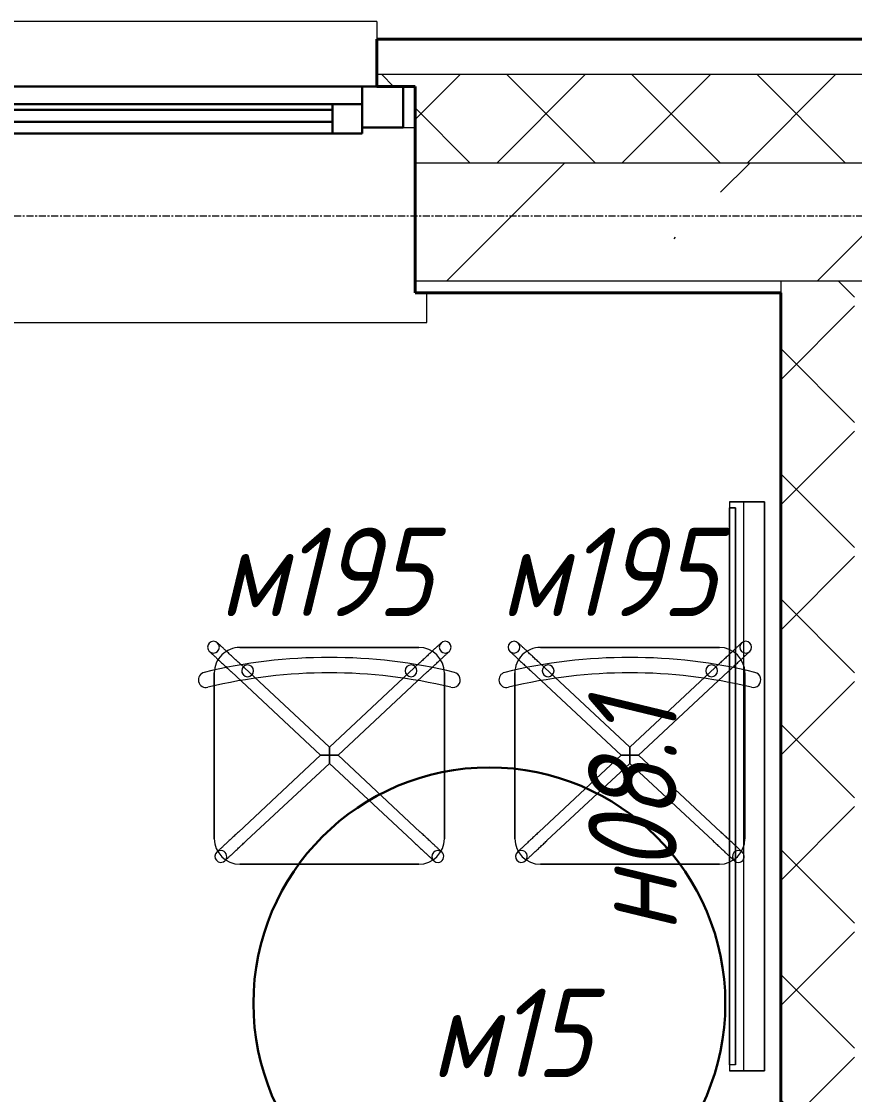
# Model space of a CAD drawing. Header units: millimetres. Extents: x -32954 to 151739, y -65671 to 56243.
# Drawn here: x -25072 to -23660, y -22243 to -20424 of the extents above; entities that cross this region are included whole.
import ezdxf

# ---------------------------------------------------------------- set-up
doc = ezdxf.new("R2010")
doc.units = ezdxf.units.MM
doc.linetypes.add('ADSK_Линия сетки', pattern=[21, 12, -3, 3, -3])
for name, color, linetype, lineweight in [('I-FURN', 7, 'Continuous', 9), ('I-FURN-IDEN', 7, 'Continuous', 9), ('M-EQPM', 7, 'Continuous', 9), ('M-EQPM-IDEN', 7, 'Continuous', 9), ('Каркас_Импост', 7, 'Continuous', 30), ('Окна', 7, 'Continuous', 18), ('Оси', 7, 'Continuous', 9), ('Остекление', 7, 'Continuous', 30), ('Отлив', 7, 'Continuous', 18), ('Подоконник_Верхний брус', 7, 'Continuous', 18), ('Стены разрез', 7, 'Continuous', 40), ('Стены штриховка', 7, 'Continuous', 18), ('ТХ_оборудование', 6, 'Continuous', 30)]:
    doc.layers.add(name, color=color, linetype=linetype, lineweight=lineweight)
doc.styles.add('GOST Common_I', font='GOST_Common Italic.ttf', dxfattribs={"width": 0.9, "height": 150})
pattern_1 = [(45, (-4e-12, -22914.43), (-106.066, 106.066), []), (135, (-4e-12, -22914.43), (-106.066, -106.066), [])]

# ---------------------------------------------------------------- blocks, each defined once
blk = doc.blocks.new('B2B_Окно_1створка - 1320х1460h-729011-В_АР_ПЭ_02 Этаж')
at = {"layer": 'Каркас_Импост', "lineweight": 30}
for p, q in [((-660, 135), (-660, 65)), ((-590, 135), (-615, 135)), ((-590, 105), (-590, 135)), ((590, 135), (590, 105)), ((615, 135), (590, 135)), ((660, 65), (660, 135)), ((-540, 105), (-590, 105)), ((-590, 105), (-590, 55)), ((-540, 55), (-540, 105)), ((540, 105), (540, 55)), ((590, 105), (540, 105)), ((590, 55), (590, 105)), ((-660, 65), (-590, 65)), ((-590, 55), (-540, 55)), ((540, 55), (590, 55)), ((590, 65), (660, 65))]:
    blk.add_line(p, q, dxfattribs=at)
at = {"layer": 'Каркас_Импост'}
for p, q in [((590, 135), (-590, 135)), ((540, 105), (-540, 105)), ((-540, 55), (540, 55))]:
    blk.add_line(p, q, dxfattribs=at)
at = {"layer": 'Остекление'}
for p, q in [((540, 95), (-540, 95)), ((-540, 95), (-540, 75)), ((540, 75), (540, 95)), ((-540, 75), (540, 75))]:
    blk.add_line(p, q, dxfattribs=at)
blk = doc.blocks.new('В2В_Подоконник_ПВХ - ПВХ-717279-В_АР_ПЭ_02 Этаж')
at = {"layer": 'Подоконник_Верхний брус'}
for p, q in [((-680, 0), (-660, 0)), ((660, 0), (680, 0)), ((-700, -280), (-700, -330)), ((700, -330), (700, -280)), ((-700, -330), (700, -330))]:
    blk.add_line(p, q, dxfattribs=at)
blk = doc.blocks.new('B2B_Отлив - Отлив_металлический-717280-В_АР_ПЭ_02 Этаж')
at = {"layer": 'Отлив'}
for p, q in [((-615, 80), (-615, 110)), ((615, 110), (-615, 110)), ((615, 110), (615, 80)), ((-615, 1), (615, 1))]:
    blk.add_line(p, q, dxfattribs=at)
blk = doc.blocks.new('Н08_Телевизор на консоли - Телевизор 40 дюйма-8001306-О_ТХ_Подвал')
at = {"layer": 'M-EQPM'}
for p, q in [((-485.9, 108.1), (-485.9, 48.8)), ((-485.9, 72.6), (-485.9, 108.1)), ((478.1, 108.1), (-485.9, 108.1)), ((-485.9, 108.1), (478.1, 108.1)), ((478.1, 108.1), (478.1, 72.6)), ((478.1, 48.8), (478.1, 108.1)), ((-485.9, 48.8), (-485.9, 72.6)), ((-485.9, 72.6), (478.1, 72.6)), ((-485.9, 72.6), (478.1, 72.6)), ((-475.7, 59), (468.2, 59)), ((468.2, 59), (-475.7, 59)), ((-475.7, 59), (-475.7, 48.8)), ((-475.7, 48.8), (-475.7, 59)), ((468.2, 59), (468.2, 48.8)), ((468.2, 59), (468.2, 48.8)), ((478.1, 72.6), (478.1, 48.8)), ((-485.9, 48.8), (478.1, 48.8)), ((-485.9, 48.8), (478.1, 48.8)), ((-475.7, 48.8), (468.2, 48.8)), ((468.2, 48.8), (-475.7, 48.8))]:
    blk.add_line(p, q, dxfattribs=at)
blk = doc.blocks.new('М27-М192-М195_Стул - М192_Стул кухонный-9497380-О_ТХ_Подвал')
at = {"layer": 'I-FURN'}
for p, q in [((143.5, 367.5), (-159.9, 367.5)), ((-159.9, 367.5), (143.5, 367.5)), ((-8.2, 196.4), (-148.7, 327.4)), ((132.3, 327.4), (-8.2, 196.4)), ((-203.2, 324.1), (-203.2, 43.3)), ((-203.2, 43.3), (-203.2, 324.1)), ((-162.4, 312.8), (-22.9, 182.7)), ((6.5, 182.7), (146, 312.8)), ((186.8, 43.3), (186.8, 324.1)), ((186.8, 324.1), (186.8, 43.3)), ((-22.9, 182.7), (-174.8, 41)), ((158.4, 41), (6.5, 182.7)), ((-161.2, 26.3), (-8.2, 169)), ((-8.2, 169), (144.8, 26.3)), ((-159.9, 0), (143.5, 0)), ((143.5, 0), (-159.9, 0))]:
    blk.add_line(p, q, dxfattribs=at)
at = {"layer": 'I-FURN', "flags": 128}
for points in [[(-198.9, 346.9), (-198.9, 346.8), (-198.8, 346.8), (-198.7, 346.6), (-198.5, 346.4), (-198.2, 346.2), (-197.9, 345.9), (-197.5, 345.5), (-197.1, 345.1), (-196.6, 344.7), (-196, 344.2), (-195.4, 343.6), (-194.8, 343), (-194.1, 342.4), (-193.3, 341.7), (-192.5, 340.9), (-191.7, 340.1), (-190.8, 339.3), (-189.9, 338.4), (-188.9, 337.5), (-187.8, 336.5), (-186.8, 335.5), (-185.7, 334.5), (-184.5, 333.4), (-183.3, 332.3), (-182.1, 331.2), (-180.9, 330), (-179.6, 328.8), (-178.3, 327.6), (-177, 326.4), (-175.6, 325.1), (-174.2, 323.9), (-172.8, 322.6), (-171.4, 321.2), (-170, 319.9), (-168.6, 318.6), (-167.1, 317.2), (-165.7, 315.9), (-164.2, 314.5), (-162.8, 313.1), (-162.4, 312.8)], [(-148.7, 327.4), (-150.2, 328.8), (-151.6, 330.1), (-153.1, 331.5), (-154.5, 332.8), (-156, 334.2), (-157.4, 335.5), (-158.8, 336.8), (-160.2, 338.1), (-161.6, 339.4), (-163, 340.7), (-164.3, 341.9), (-165.6, 343.1), (-166.9, 344.3), (-168.1, 345.5), (-169.4, 346.7), (-170.6, 347.8), (-171.7, 348.8), (-172.8, 349.9), (-173.9, 350.9), (-175, 351.9), (-176, 352.8), (-176.9, 353.7), (-177.8, 354.5), (-178.7, 355.3), (-179.5, 356.1), (-180.3, 356.8), (-181, 357.5), (-181.6, 358.1), (-182.2, 358.7), (-182.8, 359.2), (-183.3, 359.7), (-183.8, 360.1), (-184.1, 360.4), (-184.5, 360.7), (-184.8, 361), (-185, 361.2), (-185.1, 361.4), (-185.2, 361.5), (-185.3, 361.5), (-185.3, 361.5)], [(168.9, 361.5), (168.9, 361.5), (168.8, 361.4), (168.6, 361.3), (168.4, 361.1), (168.2, 360.8), (167.8, 360.5), (167.5, 360.2), (167, 359.8), (166.5, 359.3), (166, 358.8), (165.4, 358.3), (164.8, 357.6), (164.1, 357), (163.3, 356.3), (162.5, 355.5), (161.7, 354.8), (160.8, 353.9), (159.8, 353), (158.8, 352.1), (157.8, 351.2), (156.7, 350.2), (155.6, 349.1), (154.5, 348.1), (153.3, 347), (152.1, 345.8), (150.8, 344.7), (149.6, 343.5), (148.3, 342.3), (146.9, 341), (145.6, 339.8), (144.2, 338.5), (142.8, 337.2), (141.4, 335.9), (140, 334.5), (138.5, 333.2), (137.1, 331.9), (135.6, 330.5), (134.2, 329.1), (132.7, 327.8), (132.3, 327.4)], [(146, 312.8), (147.4, 314.1), (148.9, 315.5), (150.3, 316.9), (151.8, 318.2), (153.2, 319.6), (154.7, 320.9), (156.1, 322.2), (157.5, 323.5), (158.8, 324.8), (160.2, 326.1), (161.5, 327.3), (162.8, 328.5), (164.1, 329.7), (165.4, 330.9), (166.6, 332), (167.8, 333.1), (169, 334.2), (170.1, 335.3), (171.2, 336.3), (172.2, 337.2), (173.2, 338.2), (174.1, 339.1), (175.1, 339.9), (175.9, 340.7), (176.7, 341.5), (177.5, 342.2), (178.2, 342.9), (178.9, 343.5), (179.5, 344), (180, 344.6), (180.5, 345), (181, 345.4), (181.4, 345.8), (181.7, 346.1), (182, 346.4), (182.2, 346.6), (182.4, 346.7), (182.5, 346.8), (182.5, 346.9), (182.5, 346.9)], [(-174.8, 41), (-176.3, 39.6), (-177.8, 38.2), (-179.2, 36.9), (-180.7, 35.5), (-182.1, 34.2), (-183.5, 32.9), (-185, 31.5), (-186.4, 30.2), (-187.7, 29), (-189.1, 27.7), (-190.4, 26.4), (-191.7, 25.2), (-193, 24), (-194.3, 22.9), (-195.5, 21.7), (-196.7, 20.6), (-197.8, 19.5), (-199, 18.5), (-200, 17.5), (-201.1, 16.5), (-202.1, 15.6), (-203, 14.7), (-203.9, 13.8), (-204.8, 13), (-205.6, 12.3), (-206.4, 11.6), (-207.1, 10.9), (-207.8, 10.3), (-208.4, 9.7), (-208.9, 9.2), (-209.4, 8.7), (-209.9, 8.3), (-210.3, 7.9), (-210.6, 7.6), (-210.9, 7.4), (-211.1, 7.2), (-211.3, 7), (-211.4, 6.9), (-211.4, 6.9), (-211.4, 6.9)], [(195, 6.9), (195, 6.9), (194.9, 7), (194.8, 7.1), (194.6, 7.3), (194.3, 7.5), (194, 7.8), (193.6, 8.2), (193.2, 8.6), (192.7, 9.1), (192.1, 9.6), (191.5, 10.1), (190.9, 10.7), (190.2, 11.4), (189.4, 12.1), (188.6, 12.8), (187.8, 13.6), (186.9, 14.5), (185.9, 15.3), (185, 16.2), (183.9, 17.2), (182.9, 18.2), (181.7, 19.2), (180.6, 20.3), (179.4, 21.4), (178.2, 22.5), (177, 23.7), (175.7, 24.9), (174.4, 26.1), (173.1, 27.3), (171.7, 28.6), (170.3, 29.9), (168.9, 31.2), (167.5, 32.5), (166.1, 33.8), (164.7, 35.2), (163.2, 36.5), (161.8, 37.9), (160.3, 39.2), (158.8, 40.6), (158.4, 41)], [(-197.8, -7.8), (-197.7, -7.7), (-197.7, -7.7), (-197.5, -7.5), (-197.3, -7.3), (-197, -7.1), (-196.7, -6.8), (-196.4, -6.4), (-195.9, -6), (-195.4, -5.6), (-194.9, -5.1), (-194.3, -4.5), (-193.6, -3.9), (-192.9, -3.3), (-192.2, -2.6), (-191.4, -1.8), (-190.5, -1), (-189.6, -0.2), (-188.7, 0.7), (-187.7, 1.6), (-186.7, 2.6), (-185.6, 3.6), (-184.5, 4.6), (-183.4, 5.7), (-182.2, 6.8), (-181, 7.9), (-179.7, 9.1), (-178.4, 10.3), (-177.1, 11.5), (-175.8, 12.7), (-174.5, 14), (-173.1, 15.3), (-171.7, 16.6), (-170.3, 17.9), (-168.9, 19.2), (-167.4, 20.5), (-166, 21.9), (-164.5, 23.2), (-163.1, 24.6), (-161.6, 26), (-161.2, 26.3)], [(144.8, 26.3), (146.3, 25), (147.7, 23.6), (149.2, 22.3), (150.6, 20.9), (152.1, 19.6), (153.5, 18.2), (154.9, 16.9), (156.3, 15.6), (157.7, 14.3), (159.1, 13.1), (160.4, 11.8), (161.7, 10.6), (163, 9.4), (164.2, 8.2), (165.5, 7.1), (166.6, 6), (167.8, 4.9), (168.9, 3.9), (170, 2.8), (171, 1.9), (172, 0.9), (173, 0.1), (173.9, -0.8), (174.8, -1.6), (175.6, -2.4), (176.3, -3.1), (177.1, -3.7), (177.7, -4.4), (178.3, -4.9), (178.9, -5.4), (179.4, -5.9), (179.8, -6.3), (180.2, -6.7), (180.6, -7), (180.8, -7.3), (181.1, -7.5), (181.2, -7.6), (181.3, -7.7), (181.4, -7.8), (181.4, -7.8)]]:
    blk.add_lwpolyline(points, dxfattribs=at)
at = {"layer": 'I-FURN'}
for centre, radius, start, end in [((-159.9, 324.1), 43.3, 90, 180), ((-159.9, 324.1), 43.3, 90, 180), ((-192.1, 354.2), 10, 94.0011, 274.0011), ((-192.1, 354.2), 10, 274.0011, 94.0011), ((143.5, 324.1), 43.3, 0, 90), ((143.5, 324.1), 43.3, 0, 90), ((175.7, 354.2), 10, 85.9989, 265.9989), ((175.7, 354.2), 10, 265.9989, 85.9989), ((-217.2, 54.9), 13, 76.3912, 256.3912), ((-217.2, 54.9), 13, 76.3912, 256.3912), ((-8.2, 918.2), 875.2, 256.3912, 283.6088), ((-8.2, 918.2), 875.2, 256.3912, 283.6088), ((200.8, 54.9), 13, 283.6088, 103.6088), ((200.8, 54.9), 13, 283.6088, 103.6088), ((-8.2, 918.2), 901.2, 256.3912, 283.6088), ((-8.2, 918.2), 901.2, 256.3912, 283.6088), ((-159.9, 43.3), 43.3, 180, 270), ((-159.9, 43.3), 43.3, 180, 270), ((-146.8, 39.6), 10, 0, 180), ((-146.8, 39.6), 10, 0, 180), ((-146.8, 39.6), 10, 180, 360), ((-146.8, 39.6), 10, 180, 0), ((130.4, 39.6), 10, 360, 180), ((130.4, 39.6), 10, 0, 180), ((130.4, 39.6), 10, 180, 360), ((130.4, 39.6), 10, 180, 0), ((143.5, 43.3), 43.3, 270, 0), ((143.5, 43.3), 43.3, 270, 0), ((-204.6, -0.4), 10, 0, 180), ((188.2, -0.4), 10, 0, 180), ((-204.6, -0.4), 10, 180, 360), ((188.2, -0.4), 10, 180, 360)]:
    blk.add_arc(centre, radius, start, end, dxfattribs=at)
for points, knots in [([(-18.2, 182.7), (-18.6, 182.7), (-19.3, 182.7), (-20.1, 182.7), (-20.7, 182.7), (-21.1, 182.7), (-21.5, 182.7), (-21.8, 182.7), (-22.1, 182.7), (-22.5, 182.7), (-22.8, 182.7), (-22.9, 182.7), (-22.8, 182.7), (-22.5, 182.7), (-22.1, 182.7), (-21.8, 182.7), (-21.5, 182.7), (-21.1, 182.7), (-20.7, 182.7), (-20.1, 182.7), (-19.3, 182.7), (-18.6, 182.7), (-18.2, 182.7)], [0, 0, 0, 0, 0.071429, 0.142857, 0.178571, 0.214286, 0.25, 0.285714, 0.321429, 0.357143, 0.428571, 0.5, 0.571429, 0.642857, 0.678571, 0.714286, 0.75, 0.785714, 0.821429, 0.857143, 0.928571, 1, 1, 1, 1]), ([(-8.2, 182.7), (-8.2, 183.6), (-8.2, 185), (-8.2, 186.8), (-8.2, 187.9), (-8.2, 188.8), (-8.2, 189.4), (-8.2, 190), (-8.2, 190.7), (-8.2, 191.3), (-8.2, 191.8), (-8.2, 192.4), (-8.2, 193), (-8.2, 193.5), (-8.2, 194), (-8.2, 194.4), (-8.2, 194.8), (-8.2, 195.2), (-8.2, 195.5), (-8.2, 195.8), (-8.2, 196.1), (-8.2, 196.4), (-8.2, 196.4), (-8.2, 196.1), (-8.2, 195.7), (-8.2, 195.3), (-8.2, 194.8), (-8.2, 194.1), (-8.2, 193.1), (-8.2, 192.4), (-8.2, 192)], [0, 0, 0, 0, 0.1, 0.15, 0.2, 0.225, 0.25, 0.275, 0.3, 0.325, 0.35, 0.375, 0.4, 0.425, 0.45, 0.475, 0.5, 0.525, 0.55, 0.575, 0.6, 0.65, 0.7, 0.75, 0.8, 0.825, 0.85, 0.9, 0.95, 1, 1, 1, 1]), ([(-8.2, 173.4), (-8.2, 173), (-8.2, 172.2), (-8.2, 171.4), (-8.2, 170.8), (-8.2, 170.4), (-8.2, 170.1), (-8.2, 169.7), (-8.2, 169.5), (-8.2, 169.2), (-8.2, 169), (-8.2, 169), (-8.2, 169.2), (-8.2, 169.4), (-8.2, 169.7), (-8.2, 170.2), (-8.2, 170.6), (-8.2, 171), (-8.2, 171.6), (-8.2, 172.3), (-8.2, 173), (-8.2, 173.5), (-8.2, 174.1), (-8.2, 174.7), (-8.2, 175.3), (-8.2, 176), (-8.2, 176.6), (-8.2, 177.5), (-8.2, 178.6), (-8.2, 180.4), (-8.2, 181.8), (-8.2, 182.7)], [0, 0, 0, 0, 0.05, 0.1, 0.125, 0.15, 0.175, 0.2, 0.225, 0.25, 0.3, 0.35, 0.375, 0.4, 0.45, 0.475, 0.5, 0.525, 0.55, 0.6, 0.625, 0.65, 0.675, 0.7, 0.725, 0.75, 0.775, 0.8, 0.85, 0.9, 1, 1, 1, 1]), ([(1.8, 182.7), (2.2, 182.7), (2.9, 182.7), (3.7, 182.7), (4.3, 182.7), (4.7, 182.7), (5.1, 182.7), (5.4, 182.7), (5.7, 182.7), (6.1, 182.7), (6.4, 182.7), (6.5, 182.7), (6.4, 182.7), (6.1, 182.7), (5.7, 182.7), (5.4, 182.7), (5.1, 182.7), (4.7, 182.7), (4.3, 182.7), (3.7, 182.7), (2.9, 182.7), (2.2, 182.7), (1.8, 182.7)], [0, 0, 0, 0, 0.071429, 0.142857, 0.178571, 0.214286, 0.25, 0.285714, 0.321429, 0.357143, 0.428571, 0.5, 0.571429, 0.642857, 0.678571, 0.714286, 0.75, 0.785714, 0.821429, 0.857143, 0.928571, 1, 1, 1, 1])]:
    blk.add_open_spline(points, degree=3, knots=knots, dxfattribs=at)
for points in [[(-8.2, 182.7), (-9.1, 182.7), (-10.8, 182.7), (-13.4, 182.7), (-15.9, 182.7), (-17.5, 182.7), (-18.2, 182.7)], [(-18.2, 182.7), (-17.5, 182.7), (-15.9, 182.7), (-13.4, 182.7), (-10.8, 182.7), (-9.1, 182.7), (-8.2, 182.7)], [(-8.2, 192), (-8.2, 191.3), (-8.2, 189.9), (-8.2, 187.6), (-8.2, 185.2), (-8.2, 183.5), (-8.2, 182.7)], [(-8.2, 182.7), (-7.3, 182.7), (-5.6, 182.7), (-3, 182.7), (-0.5, 182.7), (1.1, 182.7), (1.8, 182.7)], [(-8.2, 182.7), (-8.2, 181.9), (-8.2, 180.2), (-8.2, 177.8), (-8.2, 175.5), (-8.2, 174), (-8.2, 173.4)], [(1.8, 182.7), (1.1, 182.7), (-0.5, 182.7), (-3, 182.7), (-5.6, 182.7), (-7.3, 182.7), (-8.2, 182.7)]]:
    blk.add_open_spline(points, degree=3, dxfattribs=at)
blk = doc.blocks.new('Стол палатный круглый')
at = {"layer": 'ТХ_оборудование'}
blk.add_circle((23584.5, 289089.4), 400, dxfattribs=at)

msp = doc.modelspace()

# ---------------------------------------------------------------- hatches: boundary and pattern name
at = {"layer": 'Стены разрез', "lineweight": 9}
h = msp.add_hatch(dxfattribs=at)
h.set_pattern_fill('FP_1', color=256, style=0, pattern_type=2)
h.set_pattern_definition(pattern_1)
h.paths.add_polyline_path([(-15365, -20664.4), (-15365, -20514.4), (-15865, -20514.4), (-15865, -20534.4), (-15800, -20534.4), (-15800, -20664.4)])
h.paths.add_polyline_path([(-18155, -20664.4), (-17160, -20664.4), (-17160, -20534.4), (-17095, -20534.4), (-17095, -20514.4), (-18220, -20514.4), (-18220, -20534.4), (-18155, -20534.4)])
h.paths.add_polyline_path([(-19515, -20664.4), (-19515, -20534.4), (-19450, -20534.4), (-19450, -20514.4), (-20336.2, -20514.4), (-20336.2, -20534.4), (-20271.2, -20534.4), (-20271.2, -20664.4), (-19643.4, -20664.4)])
h.paths.add_polyline_path([(-21631.2, -20664.4), (-21631.2, -20534.4), (-21566.2, -20534.4), (-21566.2, -20514.4), (-24470, -20514.4), (-24470, -20534.4), (-24405, -20534.4), (-24405, -20664.4), (-24150.2, -20664.4)])
h.paths.add_polyline_path([(-25765, -20664.4), (-25765, -20534.4), (-25700, -20534.4), (-25700, -20514.4), (-27565, -20514.4), (-27565, -20534.4), (-27500, -20534.4), (-27500, -20664.4), (-27154.8, -20664.4)])
h.paths.add_polyline_path([(-30220, -20664.4), (-28860, -20664.4), (-28860, -20534.4), (-28795, -20534.4), (-28795, -20514.4), (-30220, -20514.4)])
h = msp.add_hatch(dxfattribs=at)
h.set_pattern_fill('FP_2', color=256, style=0, pattern_type=2)
h.set_pattern_definition([(45, (-4e-12, -22914.43), (-314.309, 314.309), []), (45, (314.3, -22914.43), (-314.309, 314.309), [555.625, -111.125, 3.353, -107.772])])
h.paths.add_polyline_path([(-15365, -20864.4), (-15365, -20664.4), (-15800, -20664.4), (-15800, -20864.4)])
h.paths.add_polyline_path([(-17390, -20864.4), (-17160, -20864.4), (-17160, -20664.4), (-18155, -20664.4), (-18155, -20864.4), (-18141.1, -20864.4)])
h.paths.add_polyline_path([(-19643.4, -20864.4), (-19515, -20864.4), (-19515, -20664.4), (-20271.2, -20664.4), (-20271.2, -20864.4), (-19835, -20864.4)])
h.paths.add_polyline_path([(-21631.2, -20864.4), (-21631.2, -20664.4), (-24405, -20664.4), (-24405, -20864.4), (-23660, -20864.4)])
h.paths.add_polyline_path([(-25765, -20864.4), (-25765, -20664.4), (-27500, -20664.4), (-27500, -20864.4), (-26385, -20864.4)])
h.paths.add_polyline_path([(-29890, -20864.4), (-28860, -20864.4), (-28860, -20664.4), (-30070, -20664.4), (-30070, -20864.4), (-30050, -20864.4)])
h = msp.add_hatch(dxfattribs=at)
h.set_pattern_fill('FP_1', color=256, style=0, pattern_type=2)
h.set_pattern_definition(pattern_1)
h.paths.add_polyline_path([(-23660, -26260.9), (-23660, -20864.4), (-23785, -20864.4), (-23785, -26260.9)])

# ---------------------------------------------------------------- linework, layer by layer
at = {"layer": 'Оси', "linetype": 'ADSK_Линия сетки'}
msp.add_line((2500, -20754.4), (-32136.4, -20754.4), dxfattribs=at)
at = {"layer": 'Стены разрез'}
for p, q in [((-21566.2, -20454.4), (-24470, -20454.4)), ((-24470, -20454.4), (-24470, -20534.4)), ((-24470, -20534.4), (-24405, -20534.4)), ((-24405, -20534.4), (-24405, -20884.4)), ((-24405, -20884.4), (-23785, -20884.4)), ((-23785, -20884.4), (-23785, -26260.9))]:
    msp.add_line(p, q, dxfattribs=at)
at = {"layer": 'Стены штриховка'}
for p, q in [((-21566.2, -20514.4), (-24470, -20514.4)), ((-21631.2, -20664.4), (-24405, -20664.4)), ((-21631.2, -20864.4), (-24405, -20864.4)), ((-23785, -20864.4), (-23785, -20884.4))]:
    msp.add_line(p, q, dxfattribs=at)

# ---------------------------------------------------------------- block references
at = {"layer": 'I-FURN', "rotation": 180}
for p in [(-24558.6, -21485.2), (-24049.1, -21485.2)]:
    msp.add_blockref('М27-М192-М195_Стул - М192_Стул кухонный-9497380-О_ТХ_Подвал', p, dxfattribs=at)
at = {"layer": 'M-EQPM', "rotation": 269.9999999999987}
msp.add_blockref('Н08_Телевизор на консоли - Телевизор 40 дюйма-8001306-О_ТХ_Подвал', (-23920.9, -21724.5), dxfattribs=at)
at = {"layer": 'Окна'}
for name, p in [('B2B_Отлив - Отлив_металлический-717280-В_АР_ПЭ_02 Этаж', (-25085, -20534.4)), ('B2B_Окно_1створка - 1320х1460h-729011-В_АР_ПЭ_02 Этаж', (-25085, -20669.4)), ('В2В_Подоконник_ПВХ - ПВХ-717279-В_АР_ПЭ_02 Этаж', (-25085, -20604.4))]:
    msp.add_blockref(name, p, dxfattribs=at)
at = {"layer": 'ТХ_оборудование', "color": 1}
msp.add_blockref('Стол палатный круглый', (-47863.6, -311177.9), dxfattribs=at)

# ---------------------------------------------------------------- texts
at = {"layer": 'I-FURN-IDEN', "char_height": 150, "attachment_point": 1, "style": 'GOST Common_I'}
for s, insert, width in [('195', (-24628.7, -21282.2), 331.899), ('195', (-24146.6, -21282.2), 331.899), ('\\fGOST Common|b0|i1|c204|p34|;\\W.9;м', (-24736.5, -21282.2), 137.089), ('\\fGOST Common|b0|i1|c204|p34|;\\W.9;м', (-24259.7, -21282.2), 137.089), ('15', (-24264.5, -22063.4), 209.24), ('\\fGOST Common|b0|i1|c204|p34|;\\W.9;м', (-24377.6, -22063.4), 137.089)]:
    msp.add_mtext(s, dxfattribs=dict(at, insert=insert, width=width))
at = {"layer": 'M-EQPM-IDEN', "char_height": 150, "attachment_point": 1, "rotation": 90, "style": 'GOST Common_I'}
for s, insert, width in [('08.1', (-24111.4, -21866.4), 382.405), ('\\fGOST Common|b0|i1|c204|p34|;\\W.9;н', (-24111.4, -21967.6), 122.658)]:
    msp.add_mtext(s, dxfattribs=dict(at, insert=insert, width=width))

doc.saveas('drawing.dxf')
